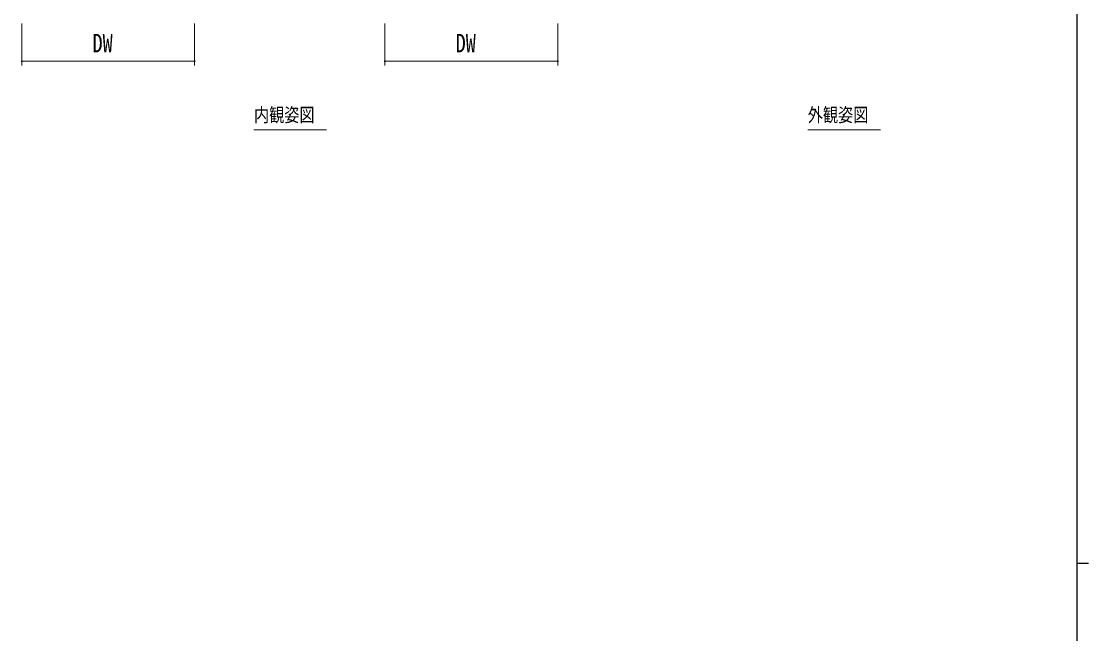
# Model space of a CAD drawing. Units: millimetres, scale not verified. Extents: x -397 to 397, y -282 to 282.
# Drawn here: x 125 to 378.9, y 0 to 145.7 of the extents above; entities that cross this region are included whole.
import ezdxf
from ezdxf.enums import TextEntityAlignment as Align

# ---------------------------------------------------------------- set-up
doc = ezdxf.new("R2010")
doc.units = ezdxf.units.MM
doc.header["$LTSCALE"] = 2
doc.layers.add('0-1_USER1', color=3, linetype='Continuous')
doc.layers.add('0-7_YKK_ZWAK', color=7, linetype='Continuous')
doc.layers.add('0-3_YKK_12', color=2, linetype='Continuous', lineweight=18)
doc.layers.add('0-6_YKK_D', color=6, linetype='Continuous', lineweight=18)
doc.styles.add('ＭＳ ゴシック', font='')
doc.styles.get('ＭＳ ゴシック').set_extended_font_data('MS Gothic')

msp = doc.modelspace()

# ---------------------------------------------------------------- linework, layer by layer
at = {"layer": '0-3_YKK_12'}
for p, q in [((180.362, 119.895), (197.642, 119.895)), ((312.087, 119.895), (329.367, 119.895))]:
    msp.add_line(p, q, dxfattribs=at)
at = {"layer": '0-6_YKK_D'}
for p, q in [((125.13, 145.193), (125.13, 135.193)), ((166.23, 145.193), (166.23, 135.193)), ((211.503, 145.193), (211.503, 135.193)), ((252.603, 145.193), (252.603, 135.193)), ((125.13, 136.193), (166.23, 136.193)), ((211.503, 136.193), (252.603, 136.193))]:
    msp.add_line(p, q, dxfattribs=at)
for centre, start, end in [((125.13, 136.193), 0, 180), ((125.13, 136.193), 180, 0), ((166.23, 136.193), 0, 180), ((166.23, 136.193), 180, 0), ((211.503, 136.193), 0, 180), ((211.503, 136.193), 180, 0), ((252.603, 136.193), 0, 180), ((252.603, 136.193), 180, 0)]:
    msp.add_arc(centre, 0.106, start, end, dxfattribs=at)
at = {"layer": '0-7_YKK_ZWAK'}
for p, q in [((376.1, 279.3), (376.1, -245.7)), ((376.1, 16.8), (378.9, 16.8))]:
    msp.add_line(p, q, dxfattribs=at)

# ---------------------------------------------------------------- texts
at = {"layer": '0-1_USER1', "style": 'ＭＳ ゴシック', "width": 0.8}
for s, p in [('内観姿図', (180.362, 120.795)), ('外観姿図', (312.087, 120.795))]:
    msp.add_text(s, height=3.299, dxfattribs=at).set_placement(p, align=Align.BOTTOM_LEFT)
at = {"layer": '0-6_YKK_D', "style": 'ＭＳ ゴシック', "width": 0.8}
for p in [(141.961, 136.993), (228.334, 136.993)]:
    msp.add_text('DW', height=4.399, dxfattribs=at).set_placement(p, align=Align.BOTTOM_LEFT)

doc.saveas('drawing.dxf')
